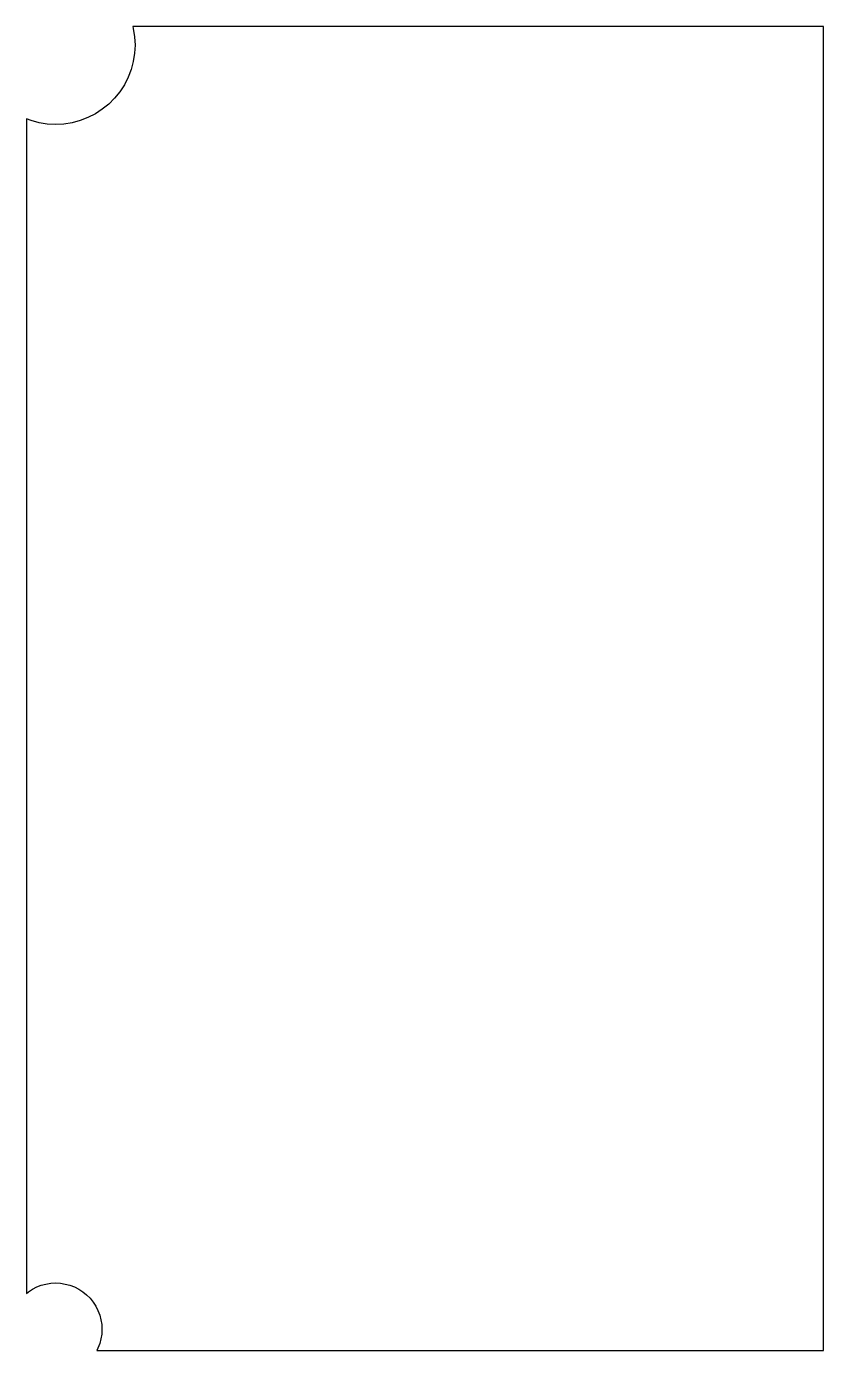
# Model space of a CAD drawing. Extents: x 0 to 301, y 0 to 500.
import ezdxf

# ---------------------------------------------------------------- set-up
doc = ezdxf.new("R2010")
doc.units = 0
doc.layers.add('Layer_1', color=7, linetype='CONTINUOUS')

msp = doc.modelspace()

# ---------------------------------------------------------------- linework, layer by layer
at = {"layer": 'Layer_1', "color": 5}
msp.add_lwpolyline([(300.75033, 499.75033), (40.323338, 499.75033), (40.527094, 498.98808), (41.017579, 495.89018), (41.181716, 492.75732), (41.017579, 489.62442), (40.527094, 486.52655), (39.715731, 483.49554), (38.59232, 480.56748), (37.169084, 477.7723), (35.461611, 475.14091), (33.488688, 472.70337), (31.271977, 470.48559), (28.835737, 468.51052), (26.206495, 466.80227), (23.41323, 465.37872), (20.486504, 464.2538), (17.458429, 463.44261), (14.362095, 462.95111), (11.231387, 462.78709), (8.100793, 462.95111), (5.00446, 463.44261), (1.976272, 464.2538), (0.249668, 464.91715), (0.249668, 21.80794), (0.962285, 22.38538), (2.495924, 23.38198), (4.125291, 24.21271), (5.832576, 24.86858), (7.59895, 25.3422), (9.405245, 25.62829), (11.231387, 25.72429), (13.057643, 25.62829), (14.863864, 25.3422), (16.630237, 24.86858), (18.337484, 24.21271), (19.96689, 23.38198), (21.500528, 22.38538), (22.921763, 21.23374), (24.21482, 19.93982), (25.365701, 18.51763), (26.361652, 16.98296), (27.191881, 15.35249), (27.847257, 13.64409), (28.320575, 11.87658), (28.606588, 10.06916), (28.702428, 8.24171), (28.606588, 6.41422), (28.320575, 4.60684), (27.847257, 2.83933), (27.191881, 1.13089), (26.743203, 0.24967), (300.75014, 0.24967)], close=True, dxfattribs=at)

doc.saveas('drawing.dxf')
